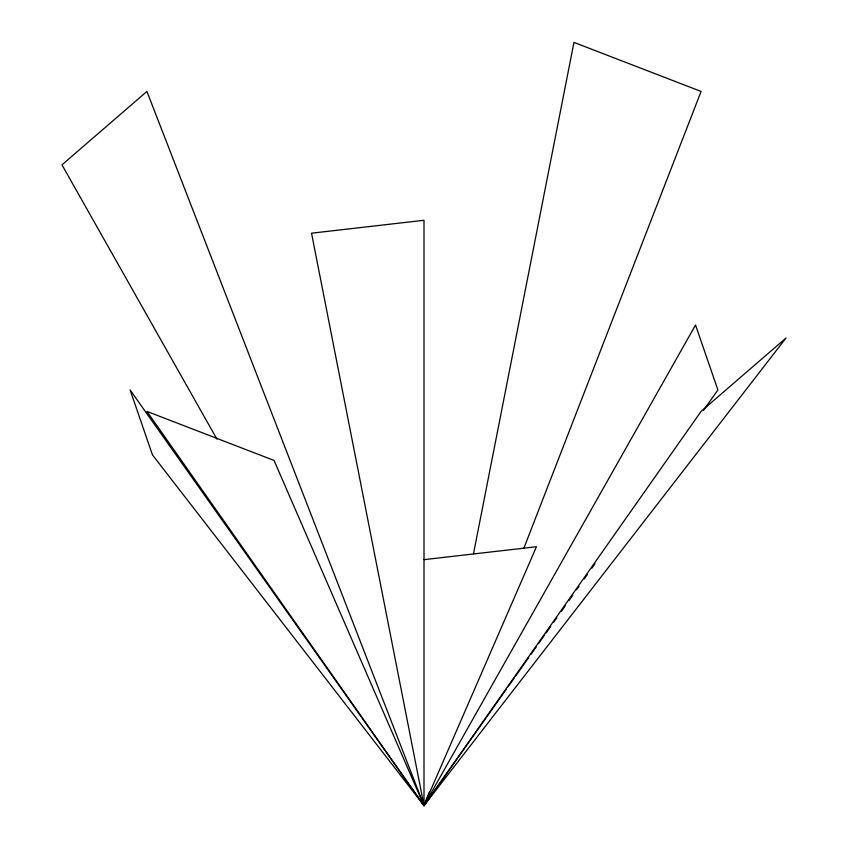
<?xml version="1.0" encoding="UTF-8"?>
<svg xmlns="http://www.w3.org/2000/svg" width="848" height="848" viewBox="0 0 848 848"><rect width="100%" height="100%" fill="white"/><g stroke="black" fill="none" stroke-linecap="round" stroke-linejoin="round"><path stroke-width="1.27" d="M506.447 689.011L424 805.6L274.042 460.443L146.916 411.397L424 805.6L701.084 411.397L786.032 338.002L424 805.6L130.104 389.963L152.47 454.899L424 805.6L424.509 803.003M473.481 553.797L573.958 42.4L701.084 91.446L524.022 547.808M420.746 799.834L424 805.6L429.268 792.032M216.94 439.126L61.968 164.841L146.916 91.446L424 805.6L536.466 546.727L424 559.648M424 805.6L424 220.279L311.534 233.2L424 805.6L695.53 325.028L717.896 389.963L703.395 410.474M507.973 686.848L514.079 678.209M515.605 676.047L528.58 657.698M530.869 654.455L536.212 646.907M538.501 643.664L544.617 635.025M546.144 632.873L550.723 626.386M553.776 622.072L556.829 617.757M561.408 611.281L565.224 605.875M569.04 600.479L572.856 595.084M576.672 589.689L578.961 586.445M584.304 578.887L587.357 574.573M591.946 568.096L594.999 563.772"/></g></svg>
